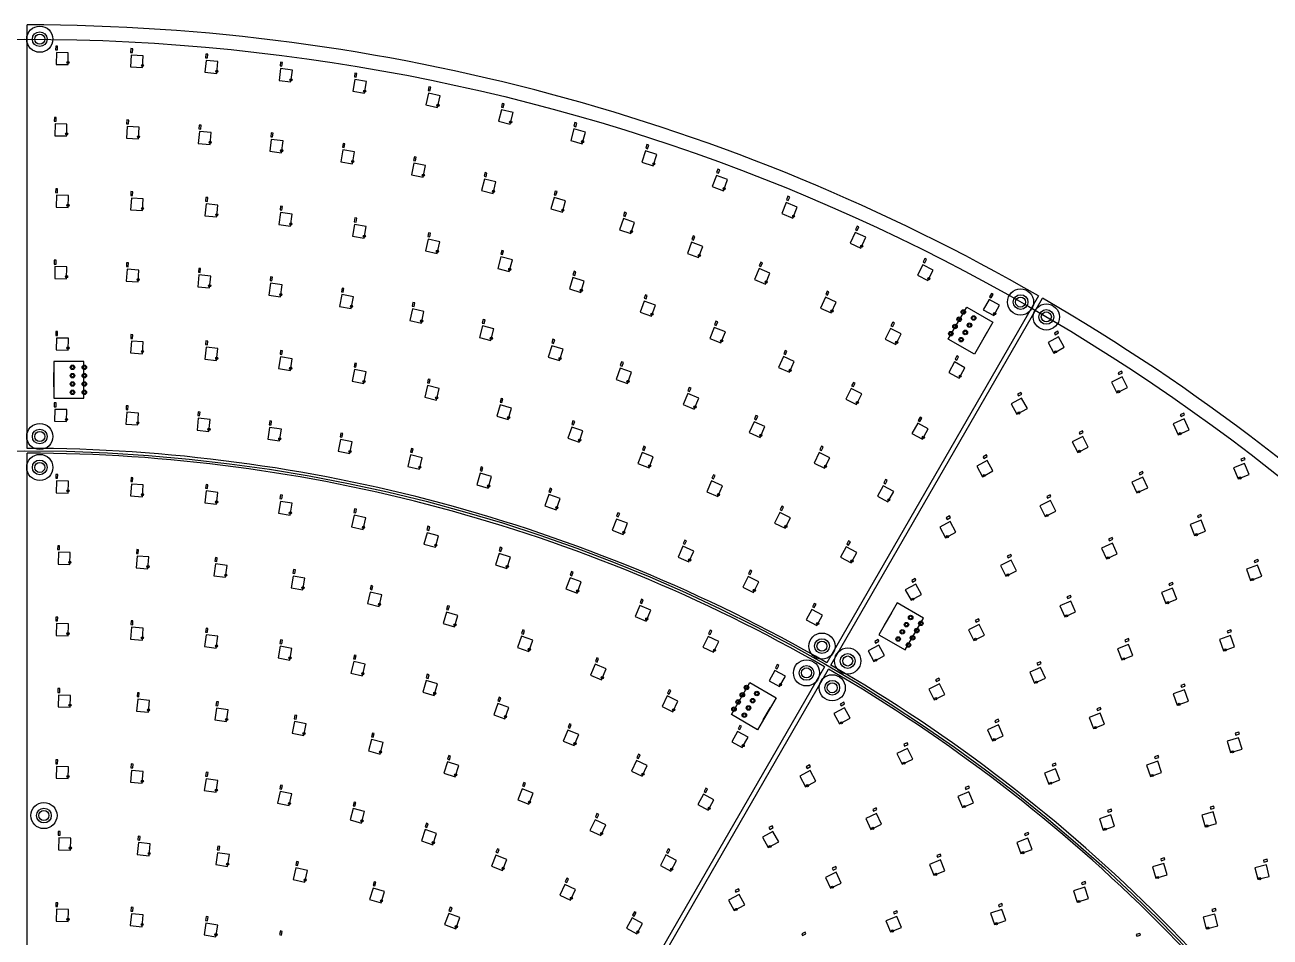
# Model space of a CAD drawing. Header units: millimetres. Extents: x -854 to 854, y -854 to 854.
# Drawn here: x 0 to 523, y 471 to 854 of the extents above; entities that cross this region are included whole.
import ezdxf

# ---------------------------------------------------------------- set-up
doc = ezdxf.new("R2010")
doc.units = ezdxf.units.MM
for name, color, linetype in [('CAP', 30, 'Continuous'), ('LED', 7, 'Continuous'), ('MOUNT', 1, 'Continuous'), ('OUTLINE', 2, 'Continuous'), ('WAGO', 3, 'Continuous')]:
    doc.layers.add(name, color=color, linetype=linetype)

msp = doc.modelspace()

# ---------------------------------------------------------------- linework, layer by layer
at = {"layer": 'CAP'}
for points in [[(13.72, 843.49), (13.75, 845.09), (12.95, 845.11), (12.92, 843.51), (13.72, 843.49)], [(45.25, 842.39), (45.34, 843.99), (44.55, 844.03), (44.46, 842.43), (45.25, 842.39)], [(76.72, 840.11), (76.87, 841.7), (76.07, 841.77), (75.92, 840.18), (76.72, 840.11)], [(108.08, 836.65), (108.29, 838.24), (107.5, 838.34), (107.29, 836.75), (108.08, 836.65)], [(139.29, 832.02), (139.56, 833.6), (138.77, 833.74), (138.5, 832.16), (139.29, 832.02)], [(170.3, 826.23), (170.63, 827.8), (169.84, 827.96), (169.52, 826.4), (170.3, 826.23)], [(201.08, 819.29), (201.46, 820.84), (200.68, 821.03), (200.3, 819.48), (201.08, 819.29)], [(13.16, 813.5), (13.19, 815.1), (12.39, 815.11), (12.36, 813.51), (13.16, 813.5)], [(43.57, 812.44), (43.66, 814.03), (42.86, 814.08), (42.77, 812.48), (43.57, 812.44)], [(73.92, 810.24), (74.07, 811.83), (73.27, 811.91), (73.12, 810.31), (73.92, 810.24)], [(231.57, 811.2), (232.01, 812.73), (231.24, 812.96), (230.8, 811.42), (231.57, 811.2)], [(104.16, 806.91), (104.37, 808.49), (103.58, 808.6), (103.37, 807.01), (104.16, 806.91)], [(134.26, 802.45), (134.53, 804.03), (133.74, 804.16), (133.47, 802.58), (134.26, 802.45)], [(261.74, 801.97), (262.24, 803.49), (261.48, 803.74), (260.98, 802.22), (261.74, 801.97)], [(164.17, 796.87), (164.5, 798.43), (163.72, 798.6), (163.39, 797.03), (164.17, 796.87)], [(193.85, 790.17), (194.24, 791.72), (193.46, 791.92), (193.08, 790.36), (193.85, 790.17)], [(291.54, 791.62), (292.1, 793.12), (291.35, 793.4), (290.79, 791.9), (291.54, 791.62)], [(13.73, 783.48), (13.76, 785.08), (12.96, 785.1), (12.93, 783.5), (13.73, 783.48)], [(45.27, 782.29), (45.36, 783.89), (44.56, 783.94), (44.47, 782.34), (45.27, 782.29)], [(76.73, 779.84), (76.89, 781.43), (76.09, 781.51), (75.93, 779.92), (76.73, 779.84)], [(223.26, 782.37), (223.71, 783.91), (222.94, 784.13), (222.49, 782.59), (223.26, 782.37)], [(320.94, 780.17), (321.55, 781.65), (320.81, 781.95), (320.2, 780.48), (320.94, 780.17)], [(108.07, 776.12), (108.29, 777.7), (107.5, 777.81), (107.28, 776.23), (108.07, 776.12)], [(252.36, 773.47), (252.86, 774.99), (252.1, 775.24), (251.6, 773.72), (252.36, 773.47)], [(139.23, 771.13), (139.52, 772.71), (138.73, 772.85), (138.44, 771.28), (139.23, 771.13)], [(170.17, 764.9), (170.52, 766.46), (169.74, 766.64), (169.39, 765.08), (170.17, 764.9)], [(281.11, 763.5), (281.66, 765), (280.91, 765.28), (280.36, 763.78), (281.11, 763.5)], [(349.88, 767.62), (350.55, 769.08), (349.82, 769.41), (349.16, 767.96), (349.88, 767.62)], [(200.83, 757.43), (201.24, 758.98), (200.47, 759.18), (200.06, 757.64), (200.83, 757.43)], [(13.13, 753.49), (13.16, 755.09), (12.36, 755.1), (12.33, 753.5), (13.13, 753.49)], [(43.46, 752.35), (43.55, 753.95), (42.75, 753.99), (42.66, 752.4), (43.46, 752.35)], [(309.46, 752.45), (310.07, 753.93), (309.33, 754.24), (308.72, 752.76), (309.46, 752.45)], [(378.34, 754), (379.06, 755.43), (378.35, 755.79), (377.63, 754.36), (378.34, 754)], [(73.71, 749.99), (73.87, 751.58), (73.08, 751.66), (72.92, 750.07), (73.71, 749.99)], [(231.17, 748.73), (231.64, 750.26), (230.88, 750.49), (230.4, 748.97), (231.17, 748.73)], [(103.85, 746.41), (104.08, 748), (103.29, 748.11), (103.06, 746.53), (103.85, 746.41)], [(133.82, 741.63), (134.11, 743.2), (133.33, 743.34), (133.04, 741.77), (133.82, 741.63)], [(261.13, 738.81), (261.66, 740.32), (260.91, 740.59), (260.37, 739.08), (261.13, 738.81)], [(337.38, 740.36), (338.04, 741.81), (337.32, 742.14), (336.65, 740.69), (337.38, 740.36)], [(406.27, 739.33), (407.05, 740.73), (406.34, 741.12), (405.57, 739.72), (406.27, 739.33)], [(163.58, 735.64), (163.93, 737.2), (163.15, 737.37), (162.8, 735.81), (163.58, 735.64)], [(193.07, 728.45), (193.48, 730), (192.71, 730.2), (192.29, 728.66), (193.07, 728.45)], [(290.66, 727.7), (291.26, 729.18), (290.52, 729.48), (289.92, 728), (290.66, 727.7)], [(364.82, 727.22), (365.54, 728.65), (364.83, 729.01), (364.11, 727.58), (364.82, 727.22)], [(13.74, 723.47), (13.77, 725.07), (12.97, 725.09), (12.94, 723.49), (13.74, 723.47)], [(45.28, 722.18), (45.38, 723.78), (44.59, 723.83), (44.48, 722.24), (45.28, 722.18)], [(433.2, 723.78), (434.6, 724.55), (434.21, 725.25), (432.81, 724.48), (433.2, 723.78)], [(76.74, 719.52), (76.91, 721.11), (76.12, 721.2), (75.94, 719.61), (76.74, 719.52)], [(108.05, 715.49), (108.29, 717.07), (107.5, 717.19), (107.26, 715.61), (108.05, 715.49)], [(222.24, 720.09), (222.72, 721.62), (221.95, 721.85), (221.48, 720.33), (222.24, 720.09)], [(319.73, 715.41), (320.39, 716.87), (319.66, 717.19), (319, 715.73), (319.73, 715.41)], [(251.06, 710.55), (251.59, 712.06), (250.84, 712.33), (250.3, 710.82), (251.06, 710.55)], [(391.76, 713.07), (392.53, 714.47), (391.83, 714.86), (391.06, 713.46), (391.76, 713.07)], [(139.16, 710.1), (139.47, 711.67), (138.68, 711.82), (138.37, 710.25), (139.16, 710.1)], [(459.95, 707.07), (461.38, 707.79), (461.02, 708.51), (459.59, 707.79), (459.95, 707.07)], [(170, 703.35), (170.38, 704.9), (169.6, 705.09), (169.22, 703.54), (170, 703.35)], [(279.46, 699.87), (280.06, 701.35), (279.32, 701.65), (278.72, 700.17), (279.46, 699.87)], [(348.28, 701.95), (348.99, 703.38), (348.28, 703.74), (347.56, 702.31), (348.28, 701.95)], [(200.52, 695.27), (200.96, 696.8), (200.2, 697.03), (199.75, 695.49), (200.52, 695.27)], [(417.71, 698.08), (419.11, 698.85), (418.73, 699.56), (417.32, 698.78), (417.71, 698.08)], [(13.08, 693.48), (13.12, 695.08), (12.32, 695.1), (12.28, 693.5), (13.08, 693.48)], [(43.32, 692.25), (43.42, 693.85), (42.62, 693.9), (42.52, 692.3), (43.32, 692.25)], [(73.47, 689.7), (73.65, 691.29), (72.85, 691.38), (72.68, 689.79), (73.47, 689.7)], [(103.49, 685.84), (103.73, 687.42), (102.94, 687.54), (102.7, 685.96), (103.49, 685.84)], [(230.65, 685.86), (231.17, 687.37), (230.41, 687.63), (229.89, 686.11), (230.65, 685.86)], [(307.42, 688.05), (308.07, 689.51), (307.34, 689.84), (306.69, 688.38), (307.42, 688.05)], [(376.26, 687.36), (377.03, 688.76), (376.33, 689.15), (375.56, 687.74), (376.26, 687.36)], [(486.07, 689.38), (487.53, 690.05), (487.19, 690.77), (485.74, 690.11), (486.07, 689.38)], [(133.3, 680.67), (133.62, 682.24), (132.83, 682.4), (132.52, 680.83), (133.3, 680.67)], [(443.52, 681.97), (444.95, 682.7), (444.59, 683.41), (443.16, 682.69), (443.52, 681.97)], [(162.87, 674.21), (163.25, 675.76), (162.47, 675.95), (162.09, 674.4), (162.87, 674.21)], [(260.35, 675.14), (260.93, 676.64), (260.18, 676.93), (259.6, 675.43), (260.35, 675.14)], [(334.87, 675.11), (335.59, 676.54), (334.87, 676.9), (334.16, 675.47), (334.87, 675.11)], [(403.2, 671.81), (404.6, 672.58), (404.21, 673.28), (402.81, 672.51), (403.2, 671.81)], [(511.51, 670.72), (512.99, 671.34), (512.68, 672.07), (511.2, 671.46), (511.51, 670.72)], [(13.74, 663.46), (13.78, 665.06), (12.98, 665.08), (12.94, 663.48), (13.74, 663.46)], [(192.12, 666.46), (192.57, 668), (191.8, 668.22), (191.35, 666.69), (192.12, 666.46)], [(289.55, 663.15), (290.2, 664.61), (289.46, 664.93), (288.82, 663.47), (289.55, 663.15)], [(468.71, 664.91), (470.17, 665.58), (469.83, 666.31), (468.38, 665.64), (468.71, 664.91)], [(45.3, 662.06), (45.41, 663.65), (44.61, 663.71), (44.5, 662.11), (45.3, 662.06)], [(76.75, 659.15), (76.94, 660.74), (76.14, 660.83), (75.95, 659.25), (76.75, 659.15)], [(361.79, 661.08), (362.56, 662.48), (361.86, 662.87), (361.09, 661.47), (361.79, 661.08)], [(108.02, 654.75), (108.29, 656.33), (107.5, 656.46), (107.23, 654.88), (108.02, 654.75)], [(221.01, 657.45), (221.52, 658.96), (220.77, 659.22), (220.25, 657.71), (221.01, 657.45)], [(429.92, 655.03), (431.35, 655.74), (430.99, 656.46), (429.56, 655.74), (429.92, 655.03)], [(139.06, 648.87), (139.4, 650.43), (138.61, 650.6), (138.27, 649.04), (139.06, 648.87)], [(318.2, 649.88), (318.91, 651.32), (318.19, 651.67), (317.48, 650.24), (318.2, 649.88)], [(249.48, 647.18), (250.06, 648.67), (249.31, 648.96), (248.73, 647.47), (249.48, 647.18)], [(387.68, 646.13), (389.08, 646.9), (388.69, 647.61), (387.29, 646.83), (387.68, 646.13)], [(493.25, 646.92), (494.72, 647.54), (494.42, 648.27), (492.94, 647.66), (493.25, 646.92)], [(169.77, 641.52), (170.19, 643.06), (169.41, 643.27), (169, 641.73), (169.77, 641.52)], [(14.54, 633.44), (14.58, 635.04), (13.78, 635.06), (13.74, 633.46), (14.54, 633.44)], [(47.67, 631.81), (47.79, 633.4), (47, 633.47), (46.87, 631.87), (47.67, 631.81)], [(200.1, 632.71), (200.59, 634.24), (199.83, 634.48), (199.34, 632.96), (200.1, 632.71)], [(277.47, 635.69), (278.11, 637.15), (277.38, 637.47), (276.74, 636.01), (277.47, 635.69)], [(346.25, 635.39), (347.02, 636.79), (346.31, 637.17), (345.54, 635.77), (346.25, 635.39)], [(455.95, 637.18), (457.4, 637.84), (457.08, 638.57), (455.62, 637.91), (455.95, 637.18)], [(80.67, 628.45), (80.88, 630.03), (80.08, 630.14), (79.88, 628.55), (80.67, 628.45)], [(413.38, 630), (414.81, 630.71), (414.45, 631.43), (413.02, 630.71), (413.38, 630)], [(517.09, 628.03), (518.59, 628.58), (518.31, 629.33), (516.81, 628.78), (517.09, 628.03)], [(113.45, 623.36), (113.74, 624.94), (112.95, 625.08), (112.66, 623.51), (113.45, 623.36)], [(229.98, 622.48), (230.54, 623.98), (229.79, 624.26), (229.23, 622.76), (229.98, 622.48)], [(304.93, 622.98), (305.64, 624.41), (304.92, 624.77), (304.22, 623.33), (304.93, 622.98)], [(145.92, 616.57), (146.29, 618.13), (145.51, 618.31), (145.14, 616.76), (145.92, 616.57)], [(373.2, 619.83), (374.6, 620.6), (374.21, 621.3), (372.81, 620.54), (373.2, 619.83)], [(481.23, 618.31), (482.72, 618.91), (482.42, 619.65), (480.93, 619.05), (481.23, 618.31)], [(259.34, 610.83), (259.97, 612.3), (259.24, 612.61), (258.61, 611.14), (259.34, 610.83)], [(438.41, 612.84), (439.87, 613.5), (439.54, 614.23), (438.08, 613.57), (438.41, 612.84)], [(177.99, 608.09), (178.44, 609.62), (177.67, 609.85), (177.22, 608.32), (177.99, 608.09)], [(331.82, 609.08), (332.59, 610.49), (331.88, 610.87), (331.12, 609.47), (331.82, 609.08)], [(13.75, 603.45), (13.79, 605.05), (12.99, 605.07), (12.95, 603.47), (13.75, 603.45)], [(45.31, 601.9), (45.44, 603.5), (44.64, 603.56), (44.52, 601.96), (45.31, 601.9)], [(399.88, 602.97), (401.31, 603.67), (400.96, 604.39), (399.52, 603.68), (399.88, 602.97)], [(76.75, 598.7), (76.96, 600.29), (76.17, 600.39), (75.96, 598.81), (76.75, 598.7)], [(209.57, 597.94), (210.1, 599.45), (209.35, 599.72), (208.81, 598.21), (209.57, 597.94)], [(288.11, 597.8), (288.81, 599.24), (288.09, 599.59), (287.39, 598.15), (288.11, 597.8)], [(505.74, 598.43), (507.25, 598.97), (506.98, 599.72), (505.47, 599.18), (505.74, 598.43)], [(107.98, 593.87), (108.27, 595.44), (107.49, 595.59), (107.2, 594.01), (107.98, 593.87)], [(357.63, 594.19), (359.04, 594.96), (358.65, 595.66), (357.25, 594.89), (357.63, 594.19)], [(462.73, 594.69), (464.22, 595.29), (463.92, 596.03), (462.43, 595.43), (462.73, 594.69)], [(138.91, 587.4), (139.29, 588.96), (138.51, 589.14), (138.14, 587.59), (138.91, 587.4)], [(240.57, 586.15), (241.19, 587.63), (240.45, 587.94), (239.84, 586.46), (240.57, 586.15)], [(425.8, 584.95), (427.26, 585.59), (426.94, 586.33), (425.48, 585.68), (425.8, 584.95)], [(169.47, 579.33), (169.92, 580.86), (169.15, 581.09), (168.7, 579.55), (169.47, 579.33)], [(316.23, 583.41), (317, 584.81), (316.3, 585.2), (315.53, 583.79), (316.23, 583.41)], [(383.21, 578.02), (384.65, 578.73), (384.29, 579.45), (382.86, 578.74), (383.21, 578.02)], [(486.3, 575.58), (487.81, 576.11), (487.54, 576.87), (486.03, 576.33), (486.3, 575.58)], [(14.63, 573.42), (14.68, 575.02), (13.88, 575.04), (13.83, 573.44), (14.63, 573.42)], [(47.95, 571.6), (48.09, 573.19), (47.29, 573.26), (47.15, 571.67), (47.95, 571.6)], [(199.55, 569.66), (200.09, 571.17), (199.33, 571.44), (198.8, 569.93), (199.55, 569.66)], [(270.92, 572.76), (271.61, 574.2), (270.89, 574.55), (270.2, 573.11), (270.92, 572.76)], [(81.1, 567.84), (81.34, 569.42), (80.54, 569.54), (80.31, 567.96), (81.1, 567.84)], [(343.2, 567.86), (344.6, 568.63), (344.22, 569.33), (342.81, 568.56), (343.2, 567.86)], [(450.91, 565.82), (452.4, 566.4), (452.11, 567.14), (450.62, 566.56), (450.91, 565.82)], [(113.98, 562.16), (114.31, 563.73), (113.52, 563.89), (113.2, 562.33), (113.98, 562.16)], [(229.09, 558.44), (229.71, 559.92), (228.97, 560.22), (228.35, 558.74), (229.09, 558.44)], [(408.06, 560.76), (409.52, 561.4), (409.2, 562.13), (407.74, 561.49), (408.06, 560.76)], [(146.48, 554.59), (146.89, 556.13), (146.12, 556.34), (145.71, 554.79), (146.48, 554.59)], [(300.53, 557.8), (301.29, 559.2), (300.59, 559.58), (299.82, 558.18), (300.53, 557.8)], [(509.08, 555.53), (510.61, 556.01), (510.37, 556.77), (508.85, 556.29), (509.08, 555.53)], [(369.83, 550.89), (371.27, 551.59), (370.92, 552.31), (369.48, 551.61), (369.83, 550.89)], [(13.76, 543.43), (13.81, 545.03), (13.01, 545.05), (12.96, 543.45), (13.76, 543.43)], [(178.48, 545.13), (178.98, 546.65), (178.22, 546.9), (177.72, 545.38), (178.48, 545.13)], [(258.01, 545.68), (258.7, 547.13), (257.97, 547.47), (257.28, 546.03), (258.01, 545.68)], [(475.16, 545.61), (476.67, 546.13), (476.42, 546.88), (474.9, 546.37), (475.16, 545.61)], [(45.34, 541.71), (45.48, 543.3), (44.68, 543.37), (44.54, 541.78), (45.34, 541.71)], [(76.76, 538.16), (76.99, 539.74), (76.2, 539.86), (75.97, 538.27), (76.76, 538.16)], [(328.87, 541.46), (330.28, 542.23), (329.9, 542.93), (328.49, 542.16), (328.87, 541.46)], [(432.13, 542.42), (433.62, 543), (433.33, 543.75), (431.84, 543.17), (432.13, 542.42)], [(107.92, 532.78), (108.24, 534.35), (107.46, 534.51), (107.13, 532.95), (107.92, 532.78)], [(209.87, 533.83), (210.46, 535.32), (209.72, 535.61), (209.13, 534.13), (209.87, 533.83)], [(395.62, 532.67), (397.09, 533.29), (396.78, 534.03), (395.31, 533.4), (395.62, 532.67)], [(286.21, 531.43), (286.97, 532.84), (286.27, 533.22), (285.51, 531.81), (286.21, 531.43)], [(138.71, 525.61), (139.13, 527.15), (138.36, 527.36), (137.94, 525.81), (138.71, 525.61)], [(356.76, 523.51), (358.2, 524.2), (357.86, 524.92), (356.41, 524.23), (356.76, 523.51)], [(455.38, 523.06), (456.89, 523.57), (456.64, 524.33), (455.12, 523.81), (455.38, 523.06)], [(498.51, 524.37), (500.04, 524.81), (499.82, 525.58), (498.28, 525.13), (498.51, 524.37)], [(169.04, 516.65), (169.54, 518.17), (168.78, 518.42), (168.28, 516.9), (169.04, 516.65)], [(240.56, 520.72), (241.23, 522.17), (240.51, 522.51), (239.83, 521.06), (240.56, 520.72)], [(14.76, 513.39), (14.81, 514.99), (14.01, 515.02), (13.96, 513.42), (14.76, 513.39)], [(313.2, 515.88), (314.6, 516.65), (314.22, 517.35), (312.82, 516.59), (313.2, 515.88)], [(420.52, 513.24), (422.02, 513.8), (421.74, 514.55), (420.24, 513.99), (420.52, 513.24)], [(48.3, 511.33), (48.46, 512.92), (47.66, 513), (47.51, 511.41), (48.3, 511.33)], [(81.64, 507.07), (81.9, 508.65), (81.11, 508.78), (80.85, 507.2), (81.64, 507.07)], [(198.8, 505.95), (199.39, 507.44), (198.64, 507.73), (198.05, 506.25), (198.8, 505.95)], [(270.43, 505.86), (271.19, 507.26), (270.48, 507.64), (269.72, 506.24), (270.43, 505.86)], [(383.67, 504.12), (385.15, 504.73), (384.84, 505.47), (383.36, 504.86), (383.67, 504.12)], [(477.76, 502.7), (479.3, 503.14), (479.07, 503.91), (477.54, 503.46), (477.76, 502.7)], [(520.9, 502.12), (522.46, 502.5), (522.27, 503.28), (520.71, 502.9), (520.9, 502.12)], [(114.63, 500.65), (114.99, 502.21), (114.21, 502.39), (113.85, 500.83), (114.63, 500.65)], [(339.77, 498.78), (341.21, 499.47), (340.87, 500.2), (339.42, 499.51), (339.77, 498.78)], [(147.13, 492.08), (147.59, 493.61), (146.83, 493.84), (146.36, 492.31), (147.13, 492.08)], [(227.88, 493.54), (228.55, 494.99), (227.83, 495.32), (227.15, 493.87), (227.88, 493.54)], [(444.46, 492.65), (445.99, 493.13), (445.74, 493.9), (444.22, 493.41), (444.46, 492.65)], [(298.95, 489.44), (300.36, 490.2), (299.98, 490.9), (298.57, 490.14), (298.95, 489.44)], [(13.77, 483.41), (13.83, 485.01), (13.03, 485.03), (12.97, 483.43), (13.77, 483.41)], [(45.36, 481.47), (45.52, 483.06), (44.72, 483.14), (44.56, 481.55), (45.36, 481.47)], [(179, 481.4), (179.56, 482.9), (178.81, 483.18), (178.25, 481.69), (179, 481.4)], [(365.41, 480.32), (366.88, 480.93), (366.58, 481.67), (365.1, 481.06), (365.41, 480.32)], [(409.53, 483.35), (411.03, 483.88), (410.77, 484.64), (409.26, 484.1), (409.53, 483.35)], [(499.23, 481.38), (500.79, 481.76), (500.6, 482.54), (499.04, 482.15), (499.23, 481.38)], [(76.75, 477.47), (77.01, 479.05), (76.23, 479.18), (75.96, 477.6), (76.75, 477.47)], [(256.19, 479.45), (256.95, 480.86), (256.24, 481.24), (255.48, 479.83), (256.19, 479.45)], [(107.82, 471.43), (108.18, 472.99), (107.4, 473.17), (107.04, 471.61), (107.82, 471.43)], [(326.9, 471.23), (328.35, 471.9), (328.01, 472.63), (326.56, 471.95), (326.9, 471.23)], [(467.4, 470.94), (468.95, 471.35), (468.74, 472.13), (467.19, 471.71), (467.4, 470.94)]]:
    msp.add_lwpolyline(points, dxfattribs=at)
at = {"layer": 'LED'}
for points in [[(13.16, 837.4), (18.16, 837.31), (18.25, 842.31), (13.25, 842.4), (13.16, 837.4)], [(44.46, 836.32), (49.46, 836.04), (49.74, 841.03), (44.74, 841.31), (44.46, 836.32)], [(75.7, 834.08), (80.68, 833.61), (81.15, 838.59), (76.17, 839.05), (75.7, 834.08)], [(106.84, 830.66), (111.79, 830.01), (112.45, 834.97), (107.49, 835.62), (106.84, 830.66)], [(137.82, 826.09), (142.75, 825.25), (143.59, 830.18), (138.66, 831.02), (137.82, 826.09)], [(168.61, 820.35), (173.51, 819.33), (174.53, 824.23), (169.64, 825.25), (168.61, 820.35)], [(199.17, 813.48), (204.02, 812.27), (205.23, 817.13), (200.37, 818.33), (199.17, 813.48)], [(12.6, 807.41), (17.6, 807.31), (17.69, 812.31), (12.69, 812.4), (12.6, 807.41)], [(42.78, 806.37), (47.77, 806.09), (48.05, 811.08), (43.06, 811.36), (42.78, 806.37)], [(72.9, 804.21), (77.88, 803.74), (78.35, 808.72), (73.37, 809.18), (72.9, 804.21)], [(229.45, 805.46), (234.25, 804.08), (235.64, 808.88), (230.83, 810.26), (229.45, 805.46)], [(102.92, 800.92), (107.88, 800.27), (108.53, 805.22), (103.57, 805.88), (102.92, 800.92)], [(132.8, 796.51), (137.73, 795.67), (138.56, 800.6), (133.63, 801.44), (132.8, 796.51)], [(259.4, 796.32), (264.15, 794.75), (265.72, 799.5), (260.97, 801.07), (259.4, 796.32)], [(162.49, 790.99), (167.38, 789.97), (168.4, 794.86), (163.51, 795.88), (162.49, 790.99)], [(289, 786.06), (293.69, 784.32), (295.43, 789.01), (290.74, 790.75), (289, 786.06)], [(191.95, 784.36), (196.8, 783.16), (198.01, 788.01), (193.15, 789.21), (191.95, 784.36)], [(13.16, 777.39), (18.16, 777.29), (18.26, 782.29), (13.26, 782.39), (13.16, 777.39)], [(44.45, 776.23), (49.44, 775.93), (49.74, 780.92), (44.75, 781.22), (44.45, 776.23)], [(221.14, 776.63), (225.95, 775.25), (227.33, 780.05), (222.53, 781.44), (221.14, 776.63)], [(75.67, 773.81), (80.64, 773.31), (81.15, 778.29), (76.17, 778.79), (75.67, 773.81)], [(106.77, 770.14), (111.72, 769.44), (112.42, 774.39), (107.47, 775.09), (106.77, 770.14)], [(318.19, 774.71), (322.81, 772.79), (324.72, 777.41), (320.1, 779.33), (318.19, 774.71)], [(137.69, 765.22), (142.61, 764.31), (143.51, 769.23), (138.59, 770.13), (137.69, 765.22)], [(250.03, 767.82), (254.78, 766.26), (256.34, 771.01), (251.59, 772.57), (250.03, 767.82)], [(346.93, 762.27), (351.48, 760.18), (353.56, 764.73), (349.02, 766.81), (346.93, 762.27)], [(168.39, 759.05), (173.27, 757.95), (174.37, 762.83), (169.49, 763.93), (168.39, 759.05)], [(278.56, 757.94), (283.25, 756.2), (284.99, 760.88), (280.3, 762.62), (278.56, 757.94)], [(198.82, 751.65), (203.65, 750.36), (204.94, 755.19), (200.11, 756.48), (198.82, 751.65)], [(12.55, 747.4), (17.55, 747.3), (17.65, 752.3), (12.65, 752.4), (12.55, 747.4)], [(42.64, 746.29), (47.63, 745.99), (47.93, 750.98), (42.94, 751.28), (42.64, 746.29)], [(72.65, 743.97), (77.63, 743.46), (78.13, 748.44), (73.16, 748.94), (72.65, 743.97)], [(306.71, 746.99), (311.33, 745.08), (313.24, 749.7), (308.62, 751.61), (306.71, 746.99)], [(375.19, 748.76), (379.66, 746.51), (381.91, 750.97), (377.45, 753.22), (375.19, 748.76)], [(102.55, 740.44), (107.5, 739.73), (108.2, 744.68), (103.25, 745.39), (102.55, 740.44)], [(228.92, 743.04), (233.7, 741.55), (235.18, 746.33), (230.41, 747.81), (228.92, 743.04)], [(132.28, 735.71), (137.2, 734.81), (138.1, 739.72), (133.18, 740.62), (132.28, 735.71)], [(334.42, 735), (338.97, 732.91), (341.05, 737.46), (336.51, 739.54), (334.42, 735)], [(402.93, 734.21), (407.3, 731.79), (409.72, 736.17), (405.35, 738.59), (402.93, 734.21)], [(161.8, 729.78), (166.68, 728.68), (167.77, 733.56), (162.9, 734.66), (161.8, 729.78)], [(258.66, 733.22), (263.37, 731.54), (265.04, 736.25), (260.33, 737.93), (258.66, 733.22)], [(191.05, 722.68), (195.88, 721.38), (197.18, 726.21), (192.35, 727.51), (191.05, 722.68)], [(287.97, 722.21), (292.61, 720.34), (294.47, 724.98), (289.84, 726.85), (287.97, 722.21)], [(361.67, 721.98), (366.14, 719.73), (368.39, 724.19), (363.93, 726.44), (361.67, 721.98)], [(430.13, 720.46), (432.55, 716.08), (436.93, 718.5), (434.51, 722.88), (430.13, 720.46)], [(13.15, 717.38), (18.15, 717.27), (18.26, 722.27), (13.26, 722.38), (13.15, 717.38)], [(44.43, 716.13), (49.42, 715.8), (49.75, 720.79), (44.76, 721.12), (44.43, 716.13)], [(75.63, 713.51), (80.6, 712.96), (81.14, 717.93), (76.17, 718.48), (75.63, 713.51)], [(220, 714.4), (224.77, 712.91), (226.26, 717.68), (221.48, 719.17), (220, 714.4)], [(106.68, 709.53), (111.62, 708.77), (112.38, 713.71), (107.44, 714.47), (106.68, 709.53)], [(316.82, 710.03), (321.38, 707.98), (323.43, 712.54), (318.87, 714.59), (316.82, 710.03)], [(388.41, 707.95), (392.79, 705.53), (395.21, 709.91), (390.83, 712.33), (388.41, 707.95)], [(137.53, 704.2), (142.43, 703.23), (143.4, 708.13), (138.5, 709.11), (137.53, 704.2)], [(248.58, 704.96), (253.29, 703.28), (254.97, 707.99), (250.26, 709.67), (248.58, 704.96)], [(168.11, 697.53), (172.97, 696.34), (174.16, 701.2), (169.3, 702.39), (168.11, 697.53)], [(456.77, 703.87), (459.02, 699.41), (463.49, 701.66), (461.23, 706.13), (456.77, 703.87)], [(276.77, 694.38), (281.41, 692.51), (283.27, 697.15), (278.64, 699.02), (276.77, 694.38)], [(345.15, 696.7), (349.62, 694.46), (351.86, 698.93), (347.38, 701.17), (345.15, 696.7)], [(414.65, 694.76), (417.07, 690.39), (421.44, 692.81), (419.02, 697.18), (414.65, 694.76)], [(12.5, 687.39), (17.5, 687.28), (17.61, 692.28), (12.61, 692.39), (12.5, 687.39)], [(42.47, 686.19), (47.46, 685.86), (47.79, 690.85), (42.8, 691.18), (42.47, 686.19)], [(198.38, 689.54), (203.18, 688.14), (204.58, 692.94), (199.78, 694.34), (198.38, 689.54)], [(72.36, 683.69), (77.33, 683.14), (77.88, 688.11), (72.91, 688.66), (72.36, 683.69)], [(304.5, 682.67), (309.06, 680.62), (311.12, 685.18), (306.56, 687.23), (304.5, 682.67)], [(372.92, 682.23), (377.3, 679.82), (379.71, 684.2), (375.33, 686.61), (372.92, 682.23)], [(482.77, 686.3), (484.85, 681.76), (489.4, 683.84), (487.31, 688.39), (482.77, 686.3)], [(102.11, 679.88), (107.06, 679.12), (107.82, 684.06), (102.87, 684.82), (102.11, 679.88)], [(228.27, 680.23), (233, 678.62), (234.61, 683.35), (229.87, 684.96), (228.27, 680.23)], [(440.34, 678.77), (442.59, 674.31), (447.05, 676.56), (444.8, 681.03), (440.34, 678.77)], [(131.67, 674.78), (136.58, 673.8), (137.55, 678.71), (132.65, 679.68), (131.67, 674.78)], [(160.98, 668.39), (165.84, 667.2), (167.03, 672.06), (162.17, 673.25), (160.98, 668.39)], [(257.72, 669.62), (262.38, 667.81), (264.19, 672.47), (259.53, 674.28), (257.72, 669.62)], [(331.75, 669.86), (336.22, 667.62), (338.45, 672.1), (333.98, 674.33), (331.75, 669.86)], [(400.13, 668.49), (402.54, 664.11), (406.92, 666.53), (404.51, 670.91), (400.13, 668.49)], [(189.98, 660.73), (194.78, 659.33), (196.18, 664.13), (191.38, 665.53), (189.98, 660.73)], [(508.09, 667.77), (510.01, 663.15), (514.63, 665.06), (512.71, 669.68), (508.09, 667.77)], [(13.15, 657.37), (18.15, 657.25), (18.27, 662.25), (13.27, 662.37), (13.15, 657.37)], [(44.41, 656), (49.4, 655.65), (49.76, 660.63), (44.77, 660.99), (44.41, 656)], [(286.68, 657.74), (291.26, 655.73), (293.27, 660.31), (288.7, 662.32), (286.68, 657.74)], [(358.45, 655.96), (362.83, 653.54), (365.24, 657.92), (360.86, 660.33), (358.45, 655.96)], [(465.41, 661.83), (467.49, 657.29), (472.04, 659.37), (469.95, 663.92), (465.41, 661.83)], [(75.58, 653.15), (80.54, 652.55), (81.13, 657.52), (76.17, 658.11), (75.58, 653.15)], [(218.62, 651.82), (223.36, 650.21), (224.96, 654.95), (220.23, 656.55), (218.62, 651.82)], [(106.57, 648.81), (111.5, 647.98), (112.33, 652.91), (107.4, 653.74), (106.57, 648.81)], [(426.72, 651.84), (428.95, 647.37), (433.43, 649.6), (431.19, 654.07), (426.72, 651.84)], [(137.32, 643.01), (142.2, 641.94), (143.27, 646.83), (138.38, 647.89), (137.32, 643.01)], [(246.85, 641.66), (251.51, 639.85), (253.32, 644.51), (248.66, 646.32), (246.85, 641.66)], [(315.1, 644.61), (319.58, 642.4), (321.8, 646.88), (317.31, 649.1), (315.1, 644.61)], [(384.61, 642.82), (387.02, 638.44), (391.4, 640.85), (388.99, 645.23), (384.61, 642.82)], [(489.83, 643.97), (491.74, 639.35), (496.36, 641.26), (494.45, 645.88), (489.83, 643.97)], [(167.76, 635.74), (172.59, 634.45), (173.88, 639.28), (169.05, 640.57), (167.76, 635.74)], [(274.6, 630.28), (279.18, 628.27), (281.19, 632.85), (276.61, 634.86), (274.6, 630.28)], [(342.92, 630.25), (347.3, 627.85), (349.71, 632.23), (345.32, 634.64), (342.92, 630.25)], [(452.62, 634.13), (454.67, 629.57), (459.23, 631.62), (457.18, 636.18), (452.62, 634.13)], [(13.93, 627.35), (18.93, 627.22), (19.06, 632.22), (14.06, 632.35), (13.93, 627.35)], [(46.74, 625.76), (51.73, 625.37), (52.12, 630.35), (47.13, 630.75), (46.74, 625.76)], [(197.82, 627.04), (202.58, 625.52), (204.1, 630.28), (199.34, 631.8), (197.82, 627.04)], [(410.18, 626.81), (412.41, 622.34), (416.89, 624.57), (414.65, 629.05), (410.18, 626.81)], [(79.43, 622.46), (84.38, 621.81), (85.04, 626.76), (80.08, 627.42), (79.43, 622.46)], [(513.57, 625.2), (515.31, 620.52), (519.99, 622.26), (518.25, 626.94), (513.57, 625.2)], [(111.89, 617.45), (116.81, 616.54), (117.72, 621.45), (112.81, 622.36), (111.89, 617.45)], [(227.43, 616.92), (232.12, 615.17), (233.86, 619.86), (229.18, 621.6), (227.43, 616.92)], [(301.83, 617.71), (306.32, 615.49), (308.53, 619.98), (304.04, 622.19), (301.83, 617.71)], [(370.12, 616.53), (372.53, 612.14), (376.91, 614.55), (374.51, 618.93), (370.12, 616.53)], [(144.06, 610.75), (148.92, 609.58), (150.09, 614.44), (145.22, 615.61), (144.06, 610.75)], [(477.79, 615.39), (479.65, 610.75), (484.29, 612.62), (482.43, 617.26), (477.79, 615.39)], [(256.53, 605.4), (261.12, 603.43), (263.09, 608.03), (258.5, 609.99), (256.53, 605.4)], [(328.49, 603.95), (332.87, 601.55), (335.28, 605.93), (330.89, 608.34), (328.49, 603.95)], [(435.09, 609.79), (437.14, 605.23), (441.7, 607.28), (439.65, 611.84), (435.09, 609.79)], [(13.14, 597.36), (18.14, 597.23), (18.27, 602.23), (13.27, 602.36), (13.14, 597.36)], [(175.82, 602.37), (180.62, 600.95), (182.04, 605.74), (177.24, 607.16), (175.82, 602.37)], [(44.39, 595.85), (49.37, 595.46), (49.76, 600.45), (44.78, 600.84), (44.39, 595.85)], [(75.51, 592.71), (80.47, 592.06), (81.12, 597.02), (76.16, 597.67), (75.51, 592.71)], [(207.11, 592.34), (211.82, 590.67), (213.49, 595.39), (208.78, 597.06), (207.11, 592.34)], [(285.04, 592.51), (289.54, 590.32), (291.72, 594.82), (287.23, 597), (285.04, 592.51)], [(396.66, 599.79), (398.87, 595.31), (403.36, 597.52), (401.15, 602.01), (396.66, 599.79)], [(502.18, 595.65), (503.86, 590.94), (508.57, 592.62), (506.89, 597.33), (502.18, 595.65)], [(106.43, 587.95), (111.34, 587.04), (112.26, 591.96), (107.34, 592.87), (106.43, 587.95)], [(354.56, 590.88), (356.96, 586.49), (361.35, 588.9), (358.94, 593.28), (354.56, 590.88)], [(459.29, 591.77), (461.15, 587.14), (465.79, 589), (463.93, 593.64), (459.29, 591.77)], [(137.05, 581.57), (141.91, 580.41), (143.08, 585.27), (138.22, 586.44), (137.05, 581.57)], [(237.82, 580.69), (242.44, 578.78), (244.36, 583.4), (239.74, 585.31), (237.82, 580.69)], [(312.91, 578.27), (317.3, 575.88), (319.7, 580.26), (315.31, 582.66), (312.91, 578.27)], [(422.45, 581.92), (424.46, 577.34), (429.04, 579.36), (427.02, 583.94), (422.45, 581.92)], [(167.3, 573.6), (172.1, 572.18), (173.52, 576.98), (168.72, 578.4), (167.3, 573.6)], [(380, 574.85), (382.21, 570.37), (386.69, 572.58), (384.48, 577.06), (380, 574.85)], [(14.01, 567.33), (19, 567.19), (19.15, 572.19), (14.15, 572.33), (14.01, 567.33)], [(267.89, 567.45), (272.4, 565.3), (274.55, 569.81), (270.04, 571.96), (267.89, 567.45)], [(482.74, 572.8), (484.42, 568.09), (489.13, 569.77), (487.45, 574.48), (482.74, 572.8)], [(46.97, 565.56), (51.95, 565.12), (52.39, 570.1), (47.41, 570.54), (46.97, 565.56)], [(79.78, 561.87), (84.72, 561.15), (85.45, 566.09), (80.5, 566.82), (79.78, 561.87)], [(197.09, 564.06), (201.81, 562.39), (203.48, 567.11), (198.76, 568.78), (197.09, 564.06)], [(340.12, 564.56), (342.51, 560.17), (346.9, 562.57), (344.5, 566.95), (340.12, 564.56)], [(112.31, 556.28), (117.21, 555.27), (118.22, 560.17), (113.32, 561.18), (112.31, 556.28)], [(447.43, 562.94), (449.24, 558.28), (453.9, 560.09), (452.09, 564.75), (447.43, 562.94)], [(226.34, 552.97), (230.96, 551.06), (232.88, 555.68), (228.26, 557.59), (226.34, 552.97)], [(297.22, 552.65), (301.61, 550.26), (304, 554.66), (299.61, 557.04), (297.22, 552.65)], [(404.71, 557.73), (406.72, 553.15), (411.3, 555.17), (409.29, 559.74), (404.71, 557.73)], [(144.47, 548.81), (149.29, 547.52), (150.59, 552.35), (145.76, 553.64), (144.47, 548.81)], [(366.59, 547.73), (368.78, 543.24), (373.28, 545.42), (371.09, 549.92), (366.59, 547.73)], [(505.42, 552.9), (506.9, 548.12), (511.68, 549.61), (510.19, 554.38), (505.42, 552.9)], [(254.97, 540.37), (259.49, 538.22), (261.64, 542.73), (257.13, 544.88), (254.97, 540.37)], [(471.56, 542.89), (473.17, 538.15), (477.9, 539.76), (476.29, 544.5), (471.56, 542.89)], [(13.13, 537.35), (18.13, 537.2), (18.28, 542.2), (13.28, 542.34), (13.13, 537.35)], [(44.36, 535.67), (49.34, 535.24), (49.77, 540.22), (44.79, 540.65), (44.36, 535.67)], [(176.13, 539.48), (180.88, 537.91), (182.45, 542.66), (177.7, 544.23), (176.13, 539.48)], [(325.78, 538.17), (328.17, 533.77), (332.56, 536.16), (330.18, 540.55), (325.78, 538.17)], [(428.65, 539.54), (430.46, 534.88), (435.12, 536.7), (433.31, 541.36), (428.65, 539.54)], [(75.43, 532.19), (80.37, 531.46), (81.1, 536.41), (76.15, 537.13), (75.43, 532.19)], [(106.24, 526.9), (111.14, 525.89), (112.15, 530.79), (107.25, 531.8), (106.24, 526.9)], [(207.2, 528.33), (211.85, 526.48), (213.69, 531.13), (209.05, 532.97), (207.2, 528.33)], [(282.91, 526.29), (287.3, 523.9), (289.69, 528.29), (285.29, 530.68), (282.91, 526.29)], [(392.24, 529.67), (394.21, 525.07), (398.81, 527.04), (396.84, 531.64), (392.24, 529.67)], [(136.7, 519.83), (141.53, 518.54), (142.82, 523.37), (137.99, 524.66), (136.7, 519.83)], [(237.57, 515.39), (242.1, 513.27), (244.21, 517.8), (239.68, 519.92), (237.57, 515.39)], [(353.5, 520.38), (355.66, 515.87), (360.17, 518.02), (358.02, 522.53), (353.5, 520.38)], [(451.78, 520.33), (453.38, 515.6), (458.12, 517.21), (456.51, 521.94), (451.78, 520.33)], [(494.79, 521.8), (496.19, 517), (500.99, 518.4), (499.59, 523.2), (494.79, 521.8)], [(166.69, 511), (171.44, 509.43), (173.01, 514.18), (168.27, 515.75), (166.69, 511)], [(310.11, 512.59), (312.5, 508.19), (316.89, 510.58), (314.5, 514.97), (310.11, 512.59)], [(14.11, 507.31), (19.1, 507.15), (19.27, 512.14), (14.27, 512.31), (14.11, 507.31)], [(47.26, 505.3), (52.23, 504.81), (52.72, 509.79), (47.75, 510.28), (47.26, 505.3)], [(417, 510.41), (418.75, 505.72), (423.43, 507.47), (421.68, 512.16), (417, 510.41)], [(80.2, 501.13), (85.14, 500.31), (85.95, 505.25), (81.02, 506.06), (80.2, 501.13)], [(196.13, 500.45), (200.77, 498.6), (202.62, 503.25), (197.97, 505.09), (196.13, 500.45)], [(267.14, 500.7), (271.54, 498.33), (273.91, 502.73), (269.51, 505.1), (267.14, 500.7)], [(380.25, 501.17), (382.17, 496.55), (386.79, 498.46), (384.87, 503.08), (380.25, 501.17)], [(112.81, 494.81), (117.68, 493.67), (118.81, 498.54), (113.94, 499.68), (112.81, 494.81)], [(336.51, 495.66), (338.66, 491.14), (343.18, 493.3), (341.02, 497.81), (336.51, 495.66)], [(474.04, 500.13), (475.44, 495.33), (480.24, 496.73), (478.84, 501.53), (474.04, 500.13)], [(517.08, 499.72), (518.27, 494.87), (523.12, 496.06), (521.94, 500.91), (517.08, 499.72)], [(224.89, 488.2), (229.42, 486.08), (231.54, 490.62), (227, 492.73), (224.89, 488.2)], [(144.93, 486.37), (149.71, 484.92), (151.16, 489.71), (146.38, 491.16), (144.93, 486.37)], [(295.85, 486.15), (298.22, 481.75), (302.62, 484.12), (300.25, 488.52), (295.85, 486.15)], [(440.81, 489.99), (442.34, 485.23), (447.1, 486.75), (445.58, 491.51), (440.81, 489.99)], [(13.12, 477.33), (18.12, 477.16), (18.29, 482.16), (13.29, 482.32), (13.12, 477.33)], [(405.96, 480.58), (407.63, 475.86), (412.34, 477.53), (410.67, 482.25), (405.96, 480.58)], [(44.32, 475.45), (49.29, 474.96), (49.78, 479.93), (44.81, 480.42), (44.32, 475.45)], [(75.32, 471.53), (80.25, 470.71), (81.06, 475.65), (76.13, 476.46), (75.32, 471.53)], [(176.43, 475.85), (181.11, 474.09), (182.87, 478.77), (178.19, 480.53), (176.43, 475.85)], [(252.9, 474.29), (257.3, 471.92), (259.67, 476.32), (255.27, 478.7), (252.9, 474.29)], [(361.99, 477.37), (363.9, 472.75), (368.52, 474.66), (366.61, 479.28), (361.99, 477.37)], [(495.41, 478.98), (496.6, 474.12), (501.45, 475.31), (500.27, 480.17), (495.41, 478.98)]]:
    msp.add_lwpolyline(points, dxfattribs=at)
for centre in [(18.13, 838.21), (49.46, 836.94), (80.72, 834.51), (111.86, 830.91), (142.85, 826.14), (173.64, 820.22), (204.19, 813.16), (17.57, 808.21), (47.77, 806.99), (77.91, 804.64), (107.95, 801.16), (234.45, 804.95), (137.83, 796.57), (264.39, 795.63), (167.52, 790.86), (293.95, 785.18), (196.97, 784.04), (18.12, 778.19), (49.44, 776.83), (226.15, 776.13), (80.68, 774.21), (111.79, 770.33), (323.11, 773.64), (142.72, 765.21), (255.01, 767.13), (173.42, 758.84), (351.81, 761.02), (283.52, 757.06), (17.52, 748.2), (203.83, 751.24), (47.63, 746.89), (77.67, 744.36), (311.62, 745.93), (380.02, 747.33), (107.58, 740.63), (233.92, 742.43), (137.31, 735.7), (339.3, 733.75), (407.69, 732.6), (166.83, 729.57), (263.62, 732.4), (196.07, 722.26), (18.12, 718.18), (292.9, 721.2), (366.5, 720.55), (49.43, 716.7), (80.65, 713.86), (224.99, 713.78), (433.31, 716.56), (111.71, 709.67), (321.7, 708.82), (393.18, 706.35), (142.56, 704.12), (253.55, 704.15), (173.13, 697.23), (459.8, 699.86), (281.7, 693.37), (349.98, 695.29), (417.83, 690.87), (17.47, 688.18), (47.47, 686.77), (203.38, 689.01), (77.38, 684.04), (309.39, 681.46), (377.69, 680.63), (485.65, 682.18), (107.14, 680.02), (233.24, 679.49), (136.7, 674.69), (443.37, 674.76), (166, 668.09), (262.66, 668.67), (336.58, 668.45), (403.3, 664.59), (194.99, 660.21), (510.82, 663.54), (18.12, 658.16), (49.41, 656.55), (291.58, 656.57), (363.22, 654.36), (468.29, 657.71), (80.6, 653.45), (111.6, 648.88), (223.6, 651.08), (429.74, 647.81), (142.35, 642.83), (251.79, 640.71), (319.94, 643.23), (387.78, 638.92), (492.56, 639.74), (172.77, 635.33), (18.9, 628.12), (279.49, 629.11), (347.69, 628.66), (455.47, 629.98), (51.75, 626.27), (84.45, 622.7), (202.81, 626.39), (413.2, 622.79), (116.93, 617.43), (516.13, 620.88), (232.38, 616.03), (306.67, 616.32), (373.29, 612.62), (149.08, 610.47), (480.47, 611.13), (180.82, 601.83), (261.43, 604.28), (333.26, 602.36), (437.94, 605.64), (18.11, 598.13), (49.39, 596.36), (80.54, 592.96), (212.07, 591.54), (289.89, 591.15), (399.66, 595.75), (504.69, 591.29), (111.46, 587.93), (357.73, 586.97), (461.97, 587.52), (142.08, 581.29), (242.74, 579.63), (317.69, 576.69), (425.27, 577.75), (172.3, 573.06), (382.99, 570.81), (18.98, 568.09), (51.98, 566.02), (272.74, 566.13), (485.25, 568.44), (84.8, 562.04), (202.06, 563.26), (343.28, 560.64), (117.34, 556.16), (450.06, 558.65), (231.26, 551.91), (302, 551.08), (407.53, 553.56), (149.48, 548.4), (507.75, 548.44), (181.11, 538.78), (259.83, 539.05), (369.57, 543.68), (18.11, 538.1), (49.37, 536.14), (328.94, 534.25), (431.28, 535.26), (474, 538.49), (80.46, 532.36), (111.27, 526.78), (212.13, 527.34), (287.68, 524.72), (395.02, 525.48), (141.71, 519.42), (242.44, 514.11), (356.45, 516.3), (454.22, 515.94), (497.04, 517.3), (19.08, 508.05), (171.68, 510.3), (313.26, 508.67), (52.27, 505.71), (419.57, 506.08), (85.23, 501.21), (201.06, 499.46), (271.92, 499.14), (382.98, 496.94), (117.83, 494.56), (476.29, 495.63), (519.13, 495.13), (229.76, 486.92), (339.45, 491.58), (149.93, 485.8), (298.99, 482.22), (443.18, 485.55), (18.1, 478.06), (408.46, 476.21), (49.33, 475.86), (80.35, 471.61), (181.38, 474.95), (257.68, 472.74), (364.72, 473.14), (497.46, 474.38)]:
    msp.add_circle(centre, 0.45, dxfattribs=at)
at = {"layer": 'MOUNT'}
for centre, radius in [((6.25, 848), 5.5), ((6.25, 848), 3.1), ((6.25, 848), 2.11), ((418.59, 737.51), 5.5), ((418.59, 737.51), 3.1), ((418.59, 737.51), 2.11), ((429.41, 731.26), 5.5), ((429.41, 731.26), 3.1), ((429.41, 731.26), 2.11), ((6.25, 681), 5.5), ((6.25, 681), 3.1), ((6.25, 681), 2.11), ((6.25, 668), 5.5), ((6.25, 668), 3.1), ((6.25, 668), 2.11), ((335.09, 592.89), 5.5), ((335.09, 592.89), 3.1), ((335.09, 592.89), 2.11), ((345.91, 586.64), 5.5), ((328.59, 581.63), 5.5), ((345.91, 586.64), 3.1), ((345.91, 586.64), 2.11), ((328.59, 581.63), 3.1), ((328.59, 581.63), 2.11), ((339.41, 575.38), 5.5), ((339.41, 575.38), 3.1), ((339.41, 575.38), 2.11), ((8, 521.68), 5.5), ((8, 521.68), 3.1), ((8, 521.68), 2.11)]:
    msp.add_circle(centre, radius, dxfattribs=at)
at = {"layer": 'OUTLINE'}
for p, q in [((1, 676), (1, 854)), ((426.13, 740.09), (337.13, 585.93)), ((338.87, 584.93), (427.87, 739.09)), ((1, 226), (1, 674)), ((336.13, 584.2), (112.13, 196.22)), ((113.86, 195.22), (337.87, 583.2))]:
    msp.add_line(p, q, dxfattribs=at)
for radius in [848, 675]:
    msp.add_circle((0, 0), radius, dxfattribs=at)
for radius, start, end in [(854, 60.0671, 89.9329), (854, 390.0671, 419.9329), (676, 60.0848, 89.9152), (674, 60.085, 89.915), (674, 390.085, 419.915), (676, 390.0848, 419.9152)]:
    msp.add_arc((0, 0), radius, start, end, dxfattribs=at)
at = {"layer": 'WAGO'}
for p, q in [((401.56, 719.72), (404.56, 724.92)), ((12.1, 701.83), (12.1, 707.83)), ((361.4, 601.75), (364.4, 606.95)), ((310.43, 561.88), (313.43, 567.08))]:
    msp.add_line(p, q, dxfattribs=at)
for points in [[(388.19, 721.96), (395.94, 735.38), (406.93, 729.03), (399.18, 715.61), (388.19, 721.96)], [(24.8, 697.08), (24.8, 712.58), (12.1, 712.58), (12.1, 697.08), (24.8, 697.08)], [(370.02, 591.29), (377.77, 604.71), (366.77, 611.06), (359.02, 597.64), (370.02, 591.29)], [(297.06, 564.12), (304.81, 577.54), (315.8, 571.19), (308.05, 557.77), (297.06, 564.12)]]:
    msp.add_lwpolyline(points, dxfattribs=at)
for centre, radius in [((394.51, 733.31), 0.95), ((394.51, 733.31), 0.6), ((391.01, 727.25), 0.95), ((391.01, 727.25), 0.6), ((392.76, 730.28), 0.95), ((392.76, 730.28), 0.6), ((397.09, 727.78), 0.95), ((397.09, 727.78), 0.6), ((398.84, 730.81), 0.95), ((398.84, 730.81), 0.6), ((389.26, 724.22), 0.95), ((389.26, 724.22), 0.6), ((393.59, 721.72), 0.95), ((395.34, 724.75), 0.95), ((395.34, 724.75), 0.6), ((393.59, 721.72), 0.6), ((20, 710.08), 0.95), ((20, 706.58), 0.95), ((20, 710.08), 0.6), ((20, 706.58), 0.6), ((25, 710.08), 0.95), ((25, 706.58), 0.95), ((25, 710.08), 0.6), ((25, 706.58), 0.6), ((20, 703.08), 0.95), ((20, 703.08), 0.6), ((25, 703.08), 0.95), ((25, 703.08), 0.6), ((20, 699.58), 0.95), ((20, 699.58), 0.6), ((25, 699.58), 0.95), ((25, 699.58), 0.6), ((370.61, 601.92), 0.95), ((370.61, 601.92), 0.6), ((372.36, 604.95), 0.95), ((372.36, 604.95), 0.6), ((376.69, 602.45), 0.95), ((376.69, 602.45), 0.6), ((367.11, 595.86), 0.95), ((368.86, 598.89), 0.95), ((368.86, 598.89), 0.6), ((373.19, 596.39), 0.95), ((373.19, 596.39), 0.6), ((374.94, 599.42), 0.95), ((374.94, 599.42), 0.6), ((367.11, 595.86), 0.6), ((371.44, 593.36), 0.95), ((371.44, 593.36), 0.6), ((303.38, 575.47), 0.95), ((303.38, 575.47), 0.6), ((301.63, 572.44), 0.95), ((301.63, 572.44), 0.6), ((305.96, 569.94), 0.95), ((307.71, 572.97), 0.95), ((307.71, 572.97), 0.6), ((298.13, 566.38), 0.95), ((298.13, 566.38), 0.6), ((299.88, 569.41), 0.95), ((299.88, 569.41), 0.6), ((304.21, 566.91), 0.95), ((304.21, 566.91), 0.6), ((305.96, 569.94), 0.6), ((302.46, 563.88), 0.95), ((302.46, 563.88), 0.6)]:
    msp.add_circle(centre, radius, dxfattribs=at)

doc.saveas('drawing.dxf')
